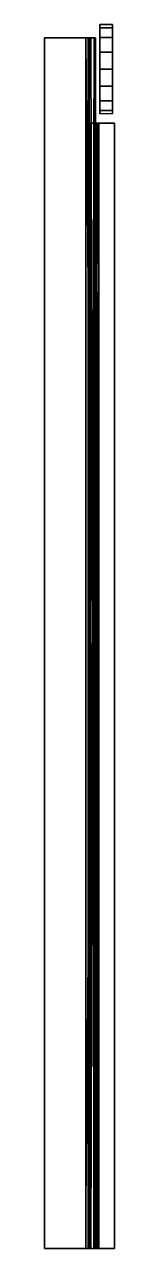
# Model space of a CAD drawing. Extents: x -4 to 339, y -284 to 3.
# Drawn here: x 322.1 to 338.5, y -284.5 to 3.2 of the extents above.
import ezdxf

# ---------------------------------------------------------------- set-up
doc = ezdxf.new("R2010")
doc.units = 0
doc.header["$MEASUREMENT"] = 0
for name, color, linetype in [('ACESSORIO', 4, 'Continuous'), ('LINHAGUIA', 2, 'Continuous'), ('ROLDANAS', 3, 'Continuous')]:
    doc.layers.add(name, color=color, linetype=linetype)

msp = doc.modelspace()

# ---------------------------------------------------------------- linework, layer by layer
at = {"extrusion": (0, 1, 0)}
for p, q in [((322.07, 0, 1.5), (331.81, 0, 1.5)), ((322.07, 0), (331.81, 0)), ((322.07, 0), (331.81, 0)), ((332.56, 0, 2.25), (332.56, 0, 15.65)), ((334.06, 0, 2.25), (334.06, 0, 15.79)), ((322.07, -284.48, 1.5), (331.81, -284.48, 1.5)), ((322.07, -284.48), (331.81, -284.48)), ((322.07, -284.48), (331.81, -284.48)), ((322.07, -284.48, 1.5), (322.07, -284.48)), ((332.56, -284.48, 2.25), (332.56, -284.48, 15.65)), ((334.06, -284.48, 2.25), (334.06, -284.48, 15.79)), ((334.81, -284.48, 16.54), (338.53, -284.48, 16.54)), ((334.81, -284.48, 17.9), (338.53, -284.48, 17.9))]:
    msp.add_line(p, q, dxfattribs=at)
for centre in [(-331.81, 2.25), (-331.81, 2.25, -284.48)]:
    msp.add_arc(centre, 0.751, 180, 270, dxfattribs=at)
at = {"layer": 'ACESSORIO'}
for points in [[(322.07, 0, 1.5), (322.07, 0), (322.07, -284.48), (322.07, -284.48, 1.5)], [(322.07, -284.48, 1.5), (331.81, -284.48, 1.5), (331.81, 0, 1.5), (322.07, 0, 1.5)], [(322.07, -284.48), (331.81, -284.48), (331.81, 0), (322.07, 0)], [(331.81, 0, 1.5), (322.07, 0, 1.5), (322.07, 0), (331.81, 0)], [(332.93, 0, 0.3), (332.34, 0, 1.72), (331.81, 0, 1.5), (331.81, 0)], [(334.06, 0, 2.25), (333.76, 0, 1.13), (332.34, 0, 1.72), (332.56, 0, 2.25)], [(332.34, 0, 1.72), (333.76, 0, 1.13), (332.93, 0, 0.3), (332.34, 0, 1.72)], [(332.56, -284.48, 2.25), (332.56, -284.48, 15.65), (332.56, 0, 15.65), (332.56, 0, 2.25)], [(334.06, 0, 15.79), (332.56, 0, 15.65), (332.56, 0, 2.25), (334.06, 0, 2.25)], [(334.06, 0, 15.79), (332.56, 0, 15.65), (332.56, -20, 15.65), (334.06, -20, 15.79)], [(334.06, 0, 15.79), (334.06, 0, 2.25), (334.06, -284.48, 2.25), (334.06, -284.48, 15.79)], [(334.81, -284.48, 17.9), (338.53, -284.48, 17.9), (338.53, -20, 17.9), (334.81, -20, 17.9)], [(338.53, -284.48, 16.54), (334.81, -284.48, 16.54), (334.81, -20, 16.54), (338.53, -20, 16.54)], [(338.53, -20, 17.9), (338.53, -20, 16.54), (338.53, -284.48, 16.54), (338.53, -284.48, 17.9)], [(331.81, -284.48, 1.5), (331.81, -284.48), (322.07, -284.48), (322.07, -284.48, 1.5)], [(332.93, -284.48, 0.3), (332.34, -284.48, 1.72), (331.81, -284.48, 1.5), (331.81, -284.48)], [(334.06, -284.48, 2.25), (333.76, -284.48, 1.13), (332.34, -284.48, 1.72), (332.56, -284.48, 2.25)], [(332.34, -284.48, 1.72), (333.76, -284.48, 1.13), (332.93, -284.48, 0.3), (332.34, -284.48, 1.72)], [(334.06, -284.48, 2.25), (332.56, -284.48, 2.25), (332.56, -284.48, 15.65), (334.06, -284.48, 15.79)], [(334.16, -284.48, 16.16), (334.06, -284.48, 15.79), (332.56, -284.48, 15.65), (332.86, -284.48, 16.77)], [(334.44, -284.48, 16.44), (334.16, -284.48, 16.16), (332.86, -284.48, 16.77), (333.68, -284.48, 17.6)], [(334.81, -284.48, 17.9), (334.81, -284.48, 16.54), (334.44, -284.48, 16.44), (333.68, -284.48, 17.6)], [(338.53, -284.48, 17.9), (338.53, -284.48, 16.54), (334.81, -284.48, 16.54), (334.81, -284.48, 17.9)]]:
    msp.add_3dface(points, dxfattribs=at)
at = {"layer": 'ROLDANAS', "extrusion": (1, 0, 0)}
for centre, radius in [((-7.34, 7.5, 335.06), 10.5), ((-7.34, 7.5, 338.06), 10.5), ((-7.34, 7.5, 338.06), 5.25)]:
    msp.add_circle(centre, radius, dxfattribs=at)

# ---------------------------------------------------------------- meshes
at = {"layer": 'ACESSORIO'}
mesh = msp.add_polymesh((2, 3), dxfattribs=at)
for k, corner in enumerate([(331.81, -284.48, 1.5), (332.34, -284.48, 1.72), (332.56, -284.48, 2.25), (331.81, 0, 1.5), (332.34, 0, 1.72), (332.56, 0, 2.25)]):
    mesh.set_mesh_vertex(divmod(k, 3), corner)
mesh = msp.add_polymesh((2, 4), dxfattribs=at)
for k, corner in enumerate([(334.06, 0, 2.25), (333.76, 0, 1.13), (332.93, 0, 0.3), (331.81, 0), (331.81, -284.48), (332.93, -284.48, 0.3), (333.76, -284.48, 1.13), (334.06, -284.48, 2.25)]):
    mesh.set_mesh_vertex(divmod(k, 4), corner)
mesh = msp.add_polymesh((2, 4), dxfattribs=at)
for k, corner in enumerate([(332.56, -284.48, 15.65), (332.86, -284.48, 16.77), (333.68, -284.48, 17.6), (334.81, -284.48, 17.9), (332.56, -20, 15.65), (332.86, -20, 16.77), (333.68, -20, 17.6), (334.81, -20, 17.9)]):
    mesh.set_mesh_vertex(divmod(k, 4), corner)
mesh = msp.add_polymesh((2, 4), dxfattribs=at)
for k, corner in enumerate([(334.06, -20, 15.79), (334.16, -20, 16.16), (334.44, -20, 16.44), (334.81, -20, 16.54), (334.81, -284.48, 16.54), (334.44, -284.48, 16.44), (334.16, -284.48, 16.16), (334.06, -284.48, 15.79)]):
    mesh.set_mesh_vertex(divmod(k, 4), corner)
at = {"layer": 'LINHAGUIA'}
mesh = msp.add_polymesh((2, 16), dxfattribs=dict(at, n_close=True))
for k, corner in enumerate([(335.06, -17.84, 7.5), (335.06, -17.04, 11.52), (335.06, -14.77, 14.93), (335.06, -11.36, 17.21), (335.06, -7.34, 18), (335.06, -3.32, 17.21), (335.06, 0.08, 14.93), (335.06, 2.36, 11.52), (335.06, 3.16, 7.5), (335.06, 2.36, 3.49), (335.06, 0.08, 0.08), (335.06, -3.32, -2.2), (335.06, -7.34, -3), (335.06, -11.36, -2.2), (335.06, -14.77, 0.08), (335.06, -17.04, 3.49), (338.06, -17.84, 7.5), (338.06, -17.04, 11.52), (338.06, -14.77, 14.93), (338.06, -11.36, 17.21), (338.06, -7.34, 18), (338.06, -3.32, 17.21), (338.06, 0.08, 14.93), (338.06, 2.36, 11.52), (338.06, 3.16, 7.5), (338.06, 2.36, 3.49), (338.06, 0.08, 0.08), (338.06, -3.32, -2.2), (338.06, -7.34, -3), (338.06, -11.36, -2.2), (338.06, -14.77, 0.08), (338.06, -17.04, 3.49)]):
    mesh.set_mesh_vertex(divmod(k, 16), corner)
mesh = msp.add_polymesh((2, 16), dxfattribs=dict(at, n_close=True))
for k, corner in enumerate([(335.06, -17.84, 7.5), (335.06, -17.04, 11.52), (335.06, -14.77, 14.93), (335.06, -11.36, 17.21), (335.06, -7.34, 18), (335.06, -3.32, 17.21), (335.06, 0.08, 14.93), (335.06, 2.36, 11.52), (335.06, 3.16, 7.5), (335.06, 2.36, 3.49), (335.06, 0.08, 0.08), (335.06, -3.32, -2.2), (335.06, -7.34, -3), (335.06, -11.36, -2.2), (335.06, -14.77, 0.08), (335.06, -17.04, 3.49), (335.06, -12.59, 7.5), (335.06, -12.19, 9.51), (335.06, -11.05, 11.22), (335.06, -9.35, 12.35), (335.06, -7.34, 12.75), (335.06, -5.33, 12.35), (335.06, -3.63, 11.22), (335.06, -2.49, 9.51), (335.06, -2.09, 7.5), (335.06, -2.49, 5.5), (335.06, -3.63, 3.79), (335.06, -5.33, 2.65), (335.06, -7.34, 2.25), (335.06, -9.35, 2.65), (335.06, -11.05, 3.79), (335.06, -12.19, 5.5)]):
    mesh.set_mesh_vertex(divmod(k, 16), corner)
mesh = msp.add_polymesh((2, 16), dxfattribs=dict(at, n_close=True))
for k, corner in enumerate([(338.06, -17.84, 7.5), (338.06, -17.04, 11.52), (338.06, -14.77, 14.93), (338.06, -11.36, 17.21), (338.06, -7.34, 18), (338.06, -3.32, 17.21), (338.06, 0.08, 14.93), (338.06, 2.36, 11.52), (338.06, 3.16, 7.5), (338.06, 2.36, 3.49), (338.06, 0.08, 0.08), (338.06, -3.32, -2.2), (338.06, -7.34, -3), (338.06, -11.36, -2.2), (338.06, -14.77, 0.08), (338.06, -17.04, 3.49), (338.06, -12.59, 7.5), (338.06, -12.19, 9.51), (338.06, -11.05, 11.22), (338.06, -9.35, 12.35), (338.06, -7.34, 12.75), (338.06, -5.33, 12.35), (338.06, -3.63, 11.22), (338.06, -2.49, 9.51), (338.06, -2.09, 7.5), (338.06, -2.49, 5.5), (338.06, -3.63, 3.79), (338.06, -5.33, 2.65), (338.06, -7.34, 2.25), (338.06, -9.35, 2.65), (338.06, -11.05, 3.79), (338.06, -12.19, 5.5)]):
    mesh.set_mesh_vertex(divmod(k, 16), corner)

doc.saveas('drawing.dxf')
